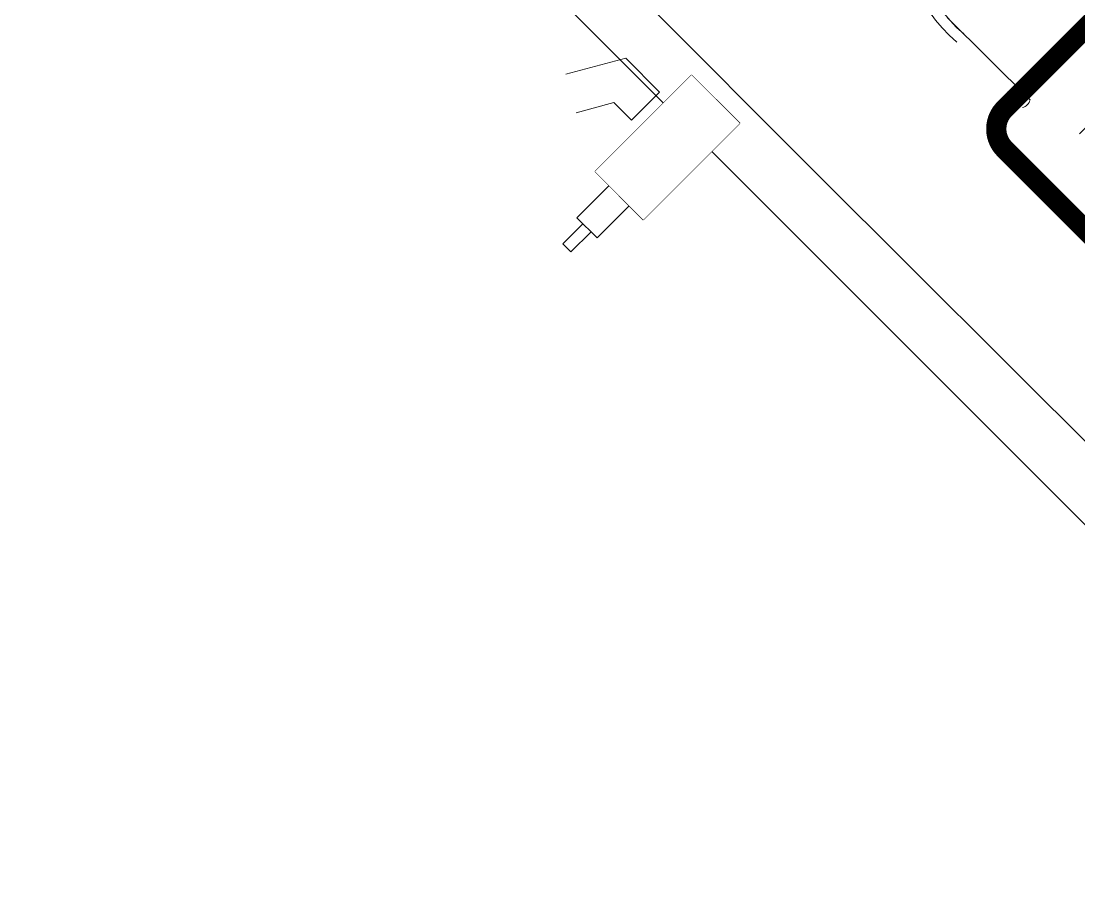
# Model space of a CAD drawing. Header units: centimetres. Extents: x -72470 to -43129, y -18750 to -16337.
# Drawn here: x -49190.3 to -49004.3, y -17787.3 to -17636.9 of the extents above; entities that cross this region are included whole.
import ezdxf

# ---------------------------------------------------------------- set-up
doc = ezdxf.new("R2010")
doc.units = ezdxf.units.CM
doc.header["$MEASUREMENT"] = 0
doc.layers.add('11-021_500-BLOK B-str_zemin_kat$0$2DTARAMA1', color=253, linetype='Continuous')
doc.layers.add('TEFRIS', color=30, linetype='Continuous', lineweight=9)

# ---------------------------------------------------------------- blocks, each defined once
blk = doc.blocks.new('DDDD')
at = {"layer": 'TEFRIS', "color": 0, "linetype": 'Continuous'}
for p, q in [((-75353.94, -9769.55), (-75335, -9788.42)), ((-75389.21, -9770.79), (-75389.18, -9770.77)), ((-75389.18, -9770.77), (-75389.21, -9770.79)), ((-75355.24, -9770.94), (-75340.98, -9785.15)), ((-75334.99, -9793.81), (-75365.94, -9824.88)), ((-75374.62, -9818.92), (-75389.19, -9804.4)), ((-75371.33, -9824.89), (-75390.6, -9805.69)), ((-75400.14, -9815.77), (-75381.2, -9834.64)), ((-75435.41, -9817.01), (-75435.38, -9816.98)), ((-75435.38, -9816.98), (-75435.41, -9817.01)), ((-75401.44, -9817.16), (-75387.18, -9831.37)), ((-75299.4, -9829.4), (-75330.45, -9860.36)), ((-75275.13, -9848.35), (-75294, -9829.41)), ((-75276.52, -9849.65), (-75290.73, -9835.39)), ((-75381.19, -9840.03), (-75412.14, -9871.1)), ((-75420.83, -9865.14), (-75435.4, -9850.62)), ((-75330.46, -9865.75), (-75311.27, -9885.01)), ((-75324.49, -9869.04), (-75309.97, -9883.61)), ((-75345.61, -9875.61), (-75376.67, -9906.57)), ((-75321.34, -9894.56), (-75340.21, -9875.62)), ((-75322.73, -9895.86), (-75336.94, -9881.6)), ((-75276.36, -9883.61), (-75276.34, -9883.59)), ((-75276.34, -9883.59), (-75276.36, -9883.61))]:
    blk.add_line(p, q, dxfattribs=at)
at = {"layer": 'TEFRIS', "color": 0, "linetype": 'Continuous', "const_width": 3.56}
for points in [[(-75287.42, -9834.87), (-75326.31, -9873.77, -0.414214), (-75333.38, -9873.77), (-75379.35, -9827.81, -0.414214), (-75379.35, -9820.74), (-75340.46, -9781.84, -0.414214), (-75333.39, -9781.84), (-75287.42, -9827.8, -0.414214)], [(-75333.38, -9880.84), (-75372.27, -9919.73, -0.414214), (-75379.34, -9919.73), (-75425.31, -9873.77, -0.414214), (-75425.31, -9866.7), (-75386.42, -9827.81, -0.414214), (-75379.35, -9827.81), (-75333.38, -9873.77, -0.414214)]]:
    blk.add_lwpolyline(points, format="xyb", close=True, dxfattribs=at)
at = {"layer": 'TEFRIS', "color": 0, "linetype": 'Continuous'}
for centre, radius, start, end in [((-75370.91, -9789), 25.81, 41.3071, 229.9107), ((-75370.91, -9789), 23.91, 41.3071, 229.9107), ((-75344.15, -9780.65), 1.87, 284.487, 345.7168), ((-75341.45, -9783.34), 1.87, 284.487, 345.7168), ((-75337.69, -9791.12), 3.81, 315.1019, 45.1019), ((-75417.11, -9835.22), 25.81, 41.3071, 229.9107), ((-75417.11, -9835.22), 23.91, 41.3071, 229.9107), ((-75379.14, -9815.76), 1.87, 284.487, 345.7168), ((-75376.44, -9818.46), 1.87, 284.487, 345.7168), ((-75368.64, -9822.19), 3.81, 225.1019, 315.1019), ((-75390.35, -9826.87), 1.87, 284.487, 345.7168), ((-75296.7, -9832.1), 3.81, 44.9074, 134.9074), ((-75387.65, -9829.56), 1.87, 284.487, 345.7168), ((-75383.89, -9837.34), 3.81, 315.1019, 45.1019), ((-75288.92, -9835.86), 1.87, 104.2925, 165.5223), ((-75286.23, -9838.56), 1.87, 104.2925, 165.5223), ((-75294.57, -9865.32), 25.81, 220.0986, 48.7021), ((-75294.57, -9865.32), 23.91, 220.0986, 48.7021), ((-75327.76, -9863.06), 3.81, 134.9074, 224.9074), ((-75425.34, -9861.98), 1.87, 284.487, 345.7168), ((-75422.64, -9864.67), 1.87, 284.487, 345.7168), ((-75324.03, -9870.85), 1.87, 104.2925, 165.5223), ((-75321.34, -9873.55), 1.87, 104.2925, 165.5223), ((-75342.91, -9878.31), 3.81, 44.9074, 134.9074), ((-75335.13, -9882.07), 1.87, 104.2925, 165.5223), ((-75332.44, -9884.77), 1.87, 104.2925, 165.5223), ((-75340.79, -9911.53), 25.81, 220.0986, 48.7021), ((-75340.79, -9911.53), 23.91, 220.0986, 48.7021)]:
    blk.add_arc(centre, radius, start, end, dxfattribs=at)

msp = doc.modelspace()

# ---------------------------------------------------------------- linework, layer by layer
at = {"layer": 'TEFRIS', "color": 0, "linetype": 'Continuous'}
msp.add_line((-49050.48, -17663.68), (-48813.84, -17899.58), dxfattribs=at)
msp.add_lwpolyline([(-49364.24, -17364.48), (-48466.66, -18262.07)], dxfattribs=at)
for points in [[(-49063.95, -17654.87), (-49072.43, -17646.39), (-49089.41, -17663.36), (-49080.92, -17671.84)], [(-49065.36, -17654.87), (-49072.43, -17647.8), (-49087.99, -17663.36), (-49080.92, -17670.43)], [(-49083.39, -17669.37), (-49086.93, -17665.83), (-49092.59, -17671.49), (-49089.05, -17675.03)], [(-49090.11, -17673.97), (-49091.53, -17672.55), (-49095.06, -17676.09), (-49093.65, -17677.5)]]:
    msp.add_lwpolyline(points, close=True, dxfattribs=at)

# ---------------------------------------------------------------- block references
msp.add_blockref('DDDD', (26407.91, -7785.64), dxfattribs=at)

# ---------------------------------------------------------------- next in the draw order: wipeouts: each hides what was drawn before it
at = {"color": 0, "linetype": 'Continuous'}
msp.add_wipeout([(-49063.95, -17654.87), (-49080.92, -17671.84), (-49089.41, -17663.36), (-49072.43, -17646.39)], dxfattribs=at).dxf.layer = 'TEFRIS'

# ---------------------------------------------------------------- next in the draw order: linework, layer by layer
at = {"layer": 'TEFRIS', "color": 0, "linetype": 'Continuous'}
msp.add_lwpolyline([(-49364.24, -17364.48), (-48466.66, -18262.07)], dxfattribs=at)
for points in [[(-49063.95, -17654.87), (-49072.43, -17646.39), (-49089.41, -17663.36), (-49080.92, -17671.84)], [(-49065.36, -17654.87), (-49072.43, -17647.8), (-49087.99, -17663.36), (-49080.92, -17670.43)], [(-49083.39, -17669.37), (-49086.93, -17665.83), (-49092.59, -17671.49), (-49089.05, -17675.03)], [(-49090.11, -17673.97), (-49091.53, -17672.55), (-49095.06, -17676.09), (-49093.65, -17677.5)]]:
    msp.add_lwpolyline(points, close=True, dxfattribs=at)

# ---------------------------------------------------------------- next in the draw order: wipeouts: each hides what was drawn before it
at = {"color": 0, "linetype": 'Continuous'}
msp.add_wipeout([(-49063.95, -17654.87), (-49080.92, -17671.84), (-49089.41, -17663.36), (-49072.43, -17646.39)], dxfattribs=at).dxf.layer = 'TEFRIS'

# ---------------------------------------------------------------- next in the draw order: linework, layer by layer
at = {"layer": 'TEFRIS', "color": 0, "linetype": 'Continuous'}
msp.add_lwpolyline([(-49364.24, -17364.48), (-48466.66, -18262.07)], dxfattribs=at)
for points in [[(-49063.95, -17654.87), (-49072.43, -17646.39), (-49089.41, -17663.36), (-49080.92, -17671.84)], [(-49065.36, -17654.87), (-49072.43, -17647.8), (-49087.99, -17663.36), (-49080.92, -17670.43)], [(-49083.39, -17669.37), (-49086.93, -17665.83), (-49092.59, -17671.49), (-49089.05, -17675.03)], [(-49090.11, -17673.97), (-49091.53, -17672.55), (-49095.06, -17676.09), (-49093.65, -17677.5)]]:
    msp.add_lwpolyline(points, close=True, dxfattribs=at)

# ---------------------------------------------------------------- next in the draw order: wipeouts: each hides what was drawn before it
at = {"color": 0, "linetype": 'Continuous'}
msp.add_wipeout([(-49063.95, -17654.87), (-49080.92, -17671.84), (-49089.41, -17663.36), (-49072.43, -17646.39)], dxfattribs=at).dxf.layer = 'TEFRIS'

# ---------------------------------------------------------------- next in the draw order: linework, layer by layer
at = {"layer": 'TEFRIS', "color": 0, "linetype": 'Continuous'}
msp.add_lwpolyline([(-49364.24, -17364.48), (-48466.66, -18262.07)], dxfattribs=at)
for points in [[(-49063.95, -17654.87), (-49072.43, -17646.39), (-49089.41, -17663.36), (-49080.92, -17671.84)], [(-49065.36, -17654.87), (-49072.43, -17647.8), (-49087.99, -17663.36), (-49080.92, -17670.43)], [(-49083.39, -17669.37), (-49086.93, -17665.83), (-49092.59, -17671.49), (-49089.05, -17675.03)], [(-49090.11, -17673.97), (-49091.53, -17672.55), (-49095.06, -17676.09), (-49093.65, -17677.5)]]:
    msp.add_lwpolyline(points, close=True, dxfattribs=at)

# ---------------------------------------------------------------- next in the draw order: wipeouts: each hides what was drawn before it
at = {"color": 0, "linetype": 'Continuous'}
msp.add_wipeout([(-49063.95, -17654.87), (-49080.92, -17671.84), (-49089.41, -17663.36), (-49072.43, -17646.39)], dxfattribs=at).dxf.layer = 'TEFRIS'

# ---------------------------------------------------------------- next in the draw order: linework, layer by layer
at = {"layer": 'TEFRIS', "color": 0, "linetype": 'Continuous'}
msp.add_lwpolyline([(-49364.24, -17364.48), (-48466.66, -18262.07)], dxfattribs=at)
for points in [[(-49063.95, -17654.87), (-49072.43, -17646.39), (-49089.41, -17663.36), (-49080.92, -17671.84)], [(-49065.36, -17654.87), (-49072.43, -17647.8), (-49087.99, -17663.36), (-49080.92, -17670.43)], [(-49083.39, -17669.37), (-49086.93, -17665.83), (-49092.59, -17671.49), (-49089.05, -17675.03)], [(-49090.11, -17673.97), (-49091.53, -17672.55), (-49095.06, -17676.09), (-49093.65, -17677.5)]]:
    msp.add_lwpolyline(points, close=True, dxfattribs=at)

# ---------------------------------------------------------------- next in the draw order: wipeouts: each hides what was drawn before it
at = {"color": 0, "linetype": 'Continuous'}
msp.add_wipeout([(-49063.95, -17654.87), (-49080.92, -17671.84), (-49089.41, -17663.36), (-49072.43, -17646.39)], dxfattribs=at).dxf.layer = 'TEFRIS'

# ---------------------------------------------------------------- next in the draw order: linework, layer by layer
at = {"layer": 'TEFRIS', "color": 0, "linetype": 'Continuous'}
msp.add_lwpolyline([(-49364.24, -17364.48), (-48466.66, -18262.07)], dxfattribs=at)
for points in [[(-49063.95, -17654.87), (-49072.43, -17646.39), (-49089.41, -17663.36), (-49080.92, -17671.84)], [(-49065.36, -17654.87), (-49072.43, -17647.8), (-49087.99, -17663.36), (-49080.92, -17670.43)], [(-49083.39, -17669.37), (-49086.93, -17665.83), (-49092.59, -17671.49), (-49089.05, -17675.03)], [(-49090.11, -17673.97), (-49091.53, -17672.55), (-49095.06, -17676.09), (-49093.65, -17677.5)]]:
    msp.add_lwpolyline(points, close=True, dxfattribs=at)

# ---------------------------------------------------------------- next in the draw order: wipeouts: each hides what was drawn before it
at = {"color": 0, "linetype": 'Continuous'}
msp.add_wipeout([(-49063.95, -17654.87), (-49080.92, -17671.84), (-49089.41, -17663.36), (-49072.43, -17646.39)], dxfattribs=at).dxf.layer = 'TEFRIS'

# ---------------------------------------------------------------- next in the draw order: linework, layer by layer
at = {"layer": 'TEFRIS', "color": 0, "linetype": 'Continuous'}
msp.add_lwpolyline([(-49364.24, -17364.48), (-48466.66, -18262.07)], dxfattribs=at)
for points in [[(-49063.95, -17654.87), (-49072.43, -17646.39), (-49089.41, -17663.36), (-49080.92, -17671.84)], [(-49065.36, -17654.87), (-49072.43, -17647.8), (-49087.99, -17663.36), (-49080.92, -17670.43)], [(-49083.39, -17669.37), (-49086.93, -17665.83), (-49092.59, -17671.49), (-49089.05, -17675.03)], [(-49090.11, -17673.97), (-49091.53, -17672.55), (-49095.06, -17676.09), (-49093.65, -17677.5)]]:
    msp.add_lwpolyline(points, close=True, dxfattribs=at)

# ---------------------------------------------------------------- next in the draw order: wipeouts: each hides what was drawn before it
at = {"color": 0, "linetype": 'Continuous'}
msp.add_wipeout([(-49063.95, -17654.87), (-49080.92, -17671.84), (-49089.41, -17663.36), (-49072.43, -17646.39)], dxfattribs=at).dxf.layer = 'TEFRIS'

# ---------------------------------------------------------------- next in the draw order: linework, layer by layer
at = {"layer": 'TEFRIS', "color": 0, "linetype": 'Continuous'}
msp.add_lwpolyline([(-49364.24, -17364.48), (-48466.66, -18262.07)], dxfattribs=at)
for points in [[(-49063.95, -17654.87), (-49072.43, -17646.39), (-49089.41, -17663.36), (-49080.92, -17671.84)], [(-49065.36, -17654.87), (-49072.43, -17647.8), (-49087.99, -17663.36), (-49080.92, -17670.43)], [(-49083.39, -17669.37), (-49086.93, -17665.83), (-49092.59, -17671.49), (-49089.05, -17675.03)], [(-49090.11, -17673.97), (-49091.53, -17672.55), (-49095.06, -17676.09), (-49093.65, -17677.5)]]:
    msp.add_lwpolyline(points, close=True, dxfattribs=at)

# ---------------------------------------------------------------- next in the draw order: wipeouts: each hides what was drawn before it
at = {"color": 0, "linetype": 'Continuous'}
msp.add_wipeout([(-49063.95, -17654.87), (-49080.92, -17671.84), (-49089.41, -17663.36), (-49072.43, -17646.39)], dxfattribs=at).dxf.layer = 'TEFRIS'

# ---------------------------------------------------------------- next in the draw order: linework, layer by layer
at = {"layer": 'TEFRIS', "color": 0, "linetype": 'Continuous'}
msp.add_lwpolyline([(-49364.24, -17364.48), (-48466.66, -18262.07)], dxfattribs=at)
for points in [[(-49063.95, -17654.87), (-49072.43, -17646.39), (-49089.41, -17663.36), (-49080.92, -17671.84)], [(-49065.36, -17654.87), (-49072.43, -17647.8), (-49087.99, -17663.36), (-49080.92, -17670.43)], [(-49083.39, -17669.37), (-49086.93, -17665.83), (-49092.59, -17671.49), (-49089.05, -17675.03)], [(-49090.11, -17673.97), (-49091.53, -17672.55), (-49095.06, -17676.09), (-49093.65, -17677.5)]]:
    msp.add_lwpolyline(points, close=True, dxfattribs=at)

# ---------------------------------------------------------------- next in the draw order: wipeouts: each hides what was drawn before it
at = {"color": 0, "linetype": 'Continuous'}
msp.add_wipeout([(-49063.95, -17654.87), (-49080.92, -17671.84), (-49089.41, -17663.36), (-49072.43, -17646.39)], dxfattribs=at).dxf.layer = 'TEFRIS'

# ---------------------------------------------------------------- next in the draw order: linework, layer by layer
at = {"layer": 'TEFRIS', "color": 0, "linetype": 'Continuous'}
msp.add_lwpolyline([(-49364.24, -17364.48), (-48466.66, -18262.07)], dxfattribs=at)
for points in [[(-49063.95, -17654.87), (-49072.43, -17646.39), (-49089.41, -17663.36), (-49080.92, -17671.84)], [(-49065.36, -17654.87), (-49072.43, -17647.8), (-49087.99, -17663.36), (-49080.92, -17670.43)], [(-49083.39, -17669.37), (-49086.93, -17665.83), (-49092.59, -17671.49), (-49089.05, -17675.03)], [(-49090.11, -17673.97), (-49091.53, -17672.55), (-49095.06, -17676.09), (-49093.65, -17677.5)]]:
    msp.add_lwpolyline(points, close=True, dxfattribs=at)

# ---------------------------------------------------------------- next in the draw order: wipeouts: each hides what was drawn before it
at = {"color": 0, "linetype": 'Continuous'}
msp.add_wipeout([(-49063.95, -17654.87), (-49080.92, -17671.84), (-49089.41, -17663.36), (-49072.43, -17646.39)], dxfattribs=at).dxf.layer = 'TEFRIS'

# ---------------------------------------------------------------- next in the draw order: linework, layer by layer
at = {"layer": 'TEFRIS', "color": 0, "linetype": 'Continuous'}
msp.add_lwpolyline([(-49364.24, -17364.48), (-48466.66, -18262.07)], dxfattribs=at)
for points in [[(-49063.95, -17654.87), (-49072.43, -17646.39), (-49089.41, -17663.36), (-49080.92, -17671.84)], [(-49065.36, -17654.87), (-49072.43, -17647.8), (-49087.99, -17663.36), (-49080.92, -17670.43)], [(-49083.39, -17669.37), (-49086.93, -17665.83), (-49092.59, -17671.49), (-49089.05, -17675.03)], [(-49090.11, -17673.97), (-49091.53, -17672.55), (-49095.06, -17676.09), (-49093.65, -17677.5)]]:
    msp.add_lwpolyline(points, close=True, dxfattribs=at)

# ---------------------------------------------------------------- next in the draw order: wipeouts: each hides what was drawn before it
at = {"color": 0, "linetype": 'Continuous'}
msp.add_wipeout([(-49063.95, -17654.87), (-49080.92, -17671.84), (-49089.41, -17663.36), (-49072.43, -17646.39)], dxfattribs=at).dxf.layer = 'TEFRIS'

# ---------------------------------------------------------------- next in the draw order: linework, layer by layer
at = {"layer": 'TEFRIS', "color": 0, "linetype": 'Continuous'}
msp.add_lwpolyline([(-49364.24, -17364.48), (-48466.66, -18262.07)], dxfattribs=at)
for points in [[(-49063.95, -17654.87), (-49072.43, -17646.39), (-49089.41, -17663.36), (-49080.92, -17671.84)], [(-49065.36, -17654.87), (-49072.43, -17647.8), (-49087.99, -17663.36), (-49080.92, -17670.43)], [(-49083.39, -17669.37), (-49086.93, -17665.83), (-49092.59, -17671.49), (-49089.05, -17675.03)], [(-49090.11, -17673.97), (-49091.53, -17672.55), (-49095.06, -17676.09), (-49093.65, -17677.5)]]:
    msp.add_lwpolyline(points, close=True, dxfattribs=at)

# ---------------------------------------------------------------- next in the draw order: wipeouts: each hides what was drawn before it
at = {"color": 0, "linetype": 'Continuous'}
msp.add_wipeout([(-49063.95, -17654.87), (-49080.92, -17671.84), (-49089.41, -17663.36), (-49072.43, -17646.39)], dxfattribs=at).dxf.layer = 'TEFRIS'

# ---------------------------------------------------------------- next in the draw order: linework, layer by layer
at = {"layer": 'TEFRIS', "color": 0, "linetype": 'Continuous'}
msp.add_lwpolyline([(-49364.24, -17364.48), (-48466.66, -18262.07)], dxfattribs=at)
for points in [[(-49063.95, -17654.87), (-49072.43, -17646.39), (-49089.41, -17663.36), (-49080.92, -17671.84)], [(-49065.36, -17654.87), (-49072.43, -17647.8), (-49087.99, -17663.36), (-49080.92, -17670.43)], [(-49083.39, -17669.37), (-49086.93, -17665.83), (-49092.59, -17671.49), (-49089.05, -17675.03)], [(-49090.11, -17673.97), (-49091.53, -17672.55), (-49095.06, -17676.09), (-49093.65, -17677.5)]]:
    msp.add_lwpolyline(points, close=True, dxfattribs=at)

# ---------------------------------------------------------------- next in the draw order: wipeouts: each hides what was drawn before it
at = {"color": 0, "linetype": 'Continuous'}
msp.add_wipeout([(-49063.95, -17654.87), (-49080.92, -17671.84), (-49089.41, -17663.36), (-49072.43, -17646.39)], dxfattribs=at).dxf.layer = 'TEFRIS'

# ---------------------------------------------------------------- next in the draw order: linework, layer by layer
at = {"layer": 'TEFRIS', "color": 0, "linetype": 'Continuous'}
msp.add_lwpolyline([(-49364.24, -17364.48), (-48466.66, -18262.07)], dxfattribs=at)
for points in [[(-49063.95, -17654.87), (-49072.43, -17646.39), (-49089.41, -17663.36), (-49080.92, -17671.84)], [(-49065.36, -17654.87), (-49072.43, -17647.8), (-49087.99, -17663.36), (-49080.92, -17670.43)], [(-49083.39, -17669.37), (-49086.93, -17665.83), (-49092.59, -17671.49), (-49089.05, -17675.03)], [(-49090.11, -17673.97), (-49091.53, -17672.55), (-49095.06, -17676.09), (-49093.65, -17677.5)]]:
    msp.add_lwpolyline(points, close=True, dxfattribs=at)

# ---------------------------------------------------------------- next in the draw order: wipeouts: each hides what was drawn before it
at = {"color": 0, "linetype": 'Continuous'}
msp.add_wipeout([(-49063.95, -17654.87), (-49080.92, -17671.84), (-49089.41, -17663.36), (-49072.43, -17646.39)], dxfattribs=at).dxf.layer = 'TEFRIS'

# ---------------------------------------------------------------- next in the draw order: linework, layer by layer
at = {"layer": 'TEFRIS', "color": 0, "linetype": 'Continuous'}
msp.add_lwpolyline([(-49364.24, -17364.48), (-48466.66, -18262.07)], dxfattribs=at)
for points in [[(-49063.95, -17654.87), (-49072.43, -17646.39), (-49089.41, -17663.36), (-49080.92, -17671.84)], [(-49065.36, -17654.87), (-49072.43, -17647.8), (-49087.99, -17663.36), (-49080.92, -17670.43)], [(-49083.39, -17669.37), (-49086.93, -17665.83), (-49092.59, -17671.49), (-49089.05, -17675.03)], [(-49090.11, -17673.97), (-49091.53, -17672.55), (-49095.06, -17676.09), (-49093.65, -17677.5)]]:
    msp.add_lwpolyline(points, close=True, dxfattribs=at)

# ---------------------------------------------------------------- next in the draw order: wipeouts: each hides what was drawn before it
at = {"color": 0, "linetype": 'Continuous'}
msp.add_wipeout([(-49063.95, -17654.87), (-49080.92, -17671.84), (-49089.41, -17663.36), (-49072.43, -17646.39)], dxfattribs=at).dxf.layer = 'TEFRIS'

# ---------------------------------------------------------------- next in the draw order: linework, layer by layer
at = {"layer": 'TEFRIS', "color": 0, "linetype": 'Continuous'}
msp.add_lwpolyline([(-49364.24, -17364.48), (-48466.66, -18262.07)], dxfattribs=at)
for points in [[(-49063.95, -17654.87), (-49072.43, -17646.39), (-49089.41, -17663.36), (-49080.92, -17671.84)], [(-49065.36, -17654.87), (-49072.43, -17647.8), (-49087.99, -17663.36), (-49080.92, -17670.43)], [(-49083.39, -17669.37), (-49086.93, -17665.83), (-49092.59, -17671.49), (-49089.05, -17675.03)], [(-49090.11, -17673.97), (-49091.53, -17672.55), (-49095.06, -17676.09), (-49093.65, -17677.5)]]:
    msp.add_lwpolyline(points, close=True, dxfattribs=at)

# ---------------------------------------------------------------- next in the draw order: wipeouts: each hides what was drawn before it
at = {"color": 0, "linetype": 'Continuous'}
msp.add_wipeout([(-49063.95, -17654.87), (-49080.92, -17671.84), (-49089.41, -17663.36), (-49072.43, -17646.39)], dxfattribs=at).dxf.layer = 'TEFRIS'

# ---------------------------------------------------------------- next in the draw order: linework, layer by layer
at = {"layer": 'TEFRIS', "color": 0, "linetype": 'Continuous'}
msp.add_lwpolyline([(-49364.24, -17364.48), (-48466.66, -18262.07)], dxfattribs=at)
for points in [[(-49063.95, -17654.87), (-49072.43, -17646.39), (-49089.41, -17663.36), (-49080.92, -17671.84)], [(-49065.36, -17654.87), (-49072.43, -17647.8), (-49087.99, -17663.36), (-49080.92, -17670.43)], [(-49083.39, -17669.37), (-49086.93, -17665.83), (-49092.59, -17671.49), (-49089.05, -17675.03)], [(-49090.11, -17673.97), (-49091.53, -17672.55), (-49095.06, -17676.09), (-49093.65, -17677.5)]]:
    msp.add_lwpolyline(points, close=True, dxfattribs=at)

# ---------------------------------------------------------------- next in the draw order: wipeouts: each hides what was drawn before it
at = {"color": 0, "linetype": 'Continuous'}
msp.add_wipeout([(-49063.95, -17654.87), (-49080.92, -17671.84), (-49089.41, -17663.36), (-49072.43, -17646.39)], dxfattribs=at).dxf.layer = 'TEFRIS'

# ---------------------------------------------------------------- next in the draw order: linework, layer by layer
at = {"layer": 'TEFRIS', "color": 0, "linetype": 'Continuous'}
msp.add_lwpolyline([(-49364.24, -17364.48), (-48466.66, -18262.07)], dxfattribs=at)
for points in [[(-49063.95, -17654.87), (-49072.43, -17646.39), (-49089.41, -17663.36), (-49080.92, -17671.84)], [(-49065.36, -17654.87), (-49072.43, -17647.8), (-49087.99, -17663.36), (-49080.92, -17670.43)], [(-49083.39, -17669.37), (-49086.93, -17665.83), (-49092.59, -17671.49), (-49089.05, -17675.03)], [(-49090.11, -17673.97), (-49091.53, -17672.55), (-49095.06, -17676.09), (-49093.65, -17677.5)]]:
    msp.add_lwpolyline(points, close=True, dxfattribs=at)

# ---------------------------------------------------------------- next in the draw order: wipeouts: each hides what was drawn before it
at = {"color": 0, "linetype": 'Continuous'}
msp.add_wipeout([(-49063.95, -17654.87), (-49080.92, -17671.84), (-49089.41, -17663.36), (-49072.43, -17646.39)], dxfattribs=at).dxf.layer = 'TEFRIS'

# ---------------------------------------------------------------- next in the draw order: linework, layer by layer
at = {"layer": 'TEFRIS', "color": 0, "linetype": 'Continuous'}
msp.add_lwpolyline([(-49364.24, -17364.48), (-48466.66, -18262.07)], dxfattribs=at)
for points in [[(-49063.95, -17654.87), (-49072.43, -17646.39), (-49089.41, -17663.36), (-49080.92, -17671.84)], [(-49065.36, -17654.87), (-49072.43, -17647.8), (-49087.99, -17663.36), (-49080.92, -17670.43)], [(-49083.39, -17669.37), (-49086.93, -17665.83), (-49092.59, -17671.49), (-49089.05, -17675.03)], [(-49090.11, -17673.97), (-49091.53, -17672.55), (-49095.06, -17676.09), (-49093.65, -17677.5)]]:
    msp.add_lwpolyline(points, close=True, dxfattribs=at)

# ---------------------------------------------------------------- next in the draw order: wipeouts: each hides what was drawn before it
at = {"color": 0, "linetype": 'Continuous'}
msp.add_wipeout([(-49063.95, -17654.87), (-49080.92, -17671.84), (-49089.41, -17663.36), (-49072.43, -17646.39)], dxfattribs=at).dxf.layer = 'TEFRIS'

# ---------------------------------------------------------------- next in the draw order: linework, layer by layer
at = {"layer": 'TEFRIS', "color": 0, "linetype": 'Continuous'}
msp.add_lwpolyline([(-49364.24, -17364.48), (-48466.66, -18262.07)], dxfattribs=at)
for points in [[(-49063.95, -17654.87), (-49072.43, -17646.39), (-49089.41, -17663.36), (-49080.92, -17671.84)], [(-49065.36, -17654.87), (-49072.43, -17647.8), (-49087.99, -17663.36), (-49080.92, -17670.43)], [(-49083.39, -17669.37), (-49086.93, -17665.83), (-49092.59, -17671.49), (-49089.05, -17675.03)], [(-49090.11, -17673.97), (-49091.53, -17672.55), (-49095.06, -17676.09), (-49093.65, -17677.5)]]:
    msp.add_lwpolyline(points, close=True, dxfattribs=at)

# ---------------------------------------------------------------- next in the draw order: wipeouts: each hides what was drawn before it
at = {"color": 0, "linetype": 'Continuous'}
msp.add_wipeout([(-49063.95, -17654.87), (-49080.92, -17671.84), (-49089.41, -17663.36), (-49072.43, -17646.39)], dxfattribs=at).dxf.layer = 'TEFRIS'

# ---------------------------------------------------------------- next in the draw order: linework, layer by layer
at = {"layer": 'TEFRIS', "color": 0, "linetype": 'Continuous'}
msp.add_lwpolyline([(-49364.24, -17364.48), (-48466.66, -18262.07)], dxfattribs=at)
for points in [[(-49063.95, -17654.87), (-49072.43, -17646.39), (-49089.41, -17663.36), (-49080.92, -17671.84)], [(-49065.36, -17654.87), (-49072.43, -17647.8), (-49087.99, -17663.36), (-49080.92, -17670.43)], [(-49083.39, -17669.37), (-49086.93, -17665.83), (-49092.59, -17671.49), (-49089.05, -17675.03)], [(-49090.11, -17673.97), (-49091.53, -17672.55), (-49095.06, -17676.09), (-49093.65, -17677.5)]]:
    msp.add_lwpolyline(points, close=True, dxfattribs=at)

# ---------------------------------------------------------------- next in the draw order: wipeouts: each hides what was drawn before it
at = {"color": 0, "linetype": 'Continuous'}
msp.add_wipeout([(-49063.95, -17654.87), (-49080.92, -17671.84), (-49089.41, -17663.36), (-49072.43, -17646.39)], dxfattribs=at).dxf.layer = 'TEFRIS'

# ---------------------------------------------------------------- next in the draw order: linework, layer by layer
at = {"layer": 'TEFRIS', "color": 0, "linetype": 'Continuous'}
msp.add_lwpolyline([(-49364.24, -17364.48), (-48466.66, -18262.07)], dxfattribs=at)
for points in [[(-49063.95, -17654.87), (-49072.43, -17646.39), (-49089.41, -17663.36), (-49080.92, -17671.84)], [(-49065.36, -17654.87), (-49072.43, -17647.8), (-49087.99, -17663.36), (-49080.92, -17670.43)], [(-49083.39, -17669.37), (-49086.93, -17665.83), (-49092.59, -17671.49), (-49089.05, -17675.03)], [(-49090.11, -17673.97), (-49091.53, -17672.55), (-49095.06, -17676.09), (-49093.65, -17677.5)]]:
    msp.add_lwpolyline(points, close=True, dxfattribs=at)

# ---------------------------------------------------------------- next in the draw order: wipeouts: each hides what was drawn before it
at = {"color": 0, "linetype": 'Continuous'}
msp.add_wipeout([(-49063.95, -17654.87), (-49080.92, -17671.84), (-49089.41, -17663.36), (-49072.43, -17646.39)], dxfattribs=at).dxf.layer = 'TEFRIS'

# ---------------------------------------------------------------- next in the draw order: linework, layer by layer
at = {"layer": 'TEFRIS', "color": 0, "linetype": 'Continuous'}
msp.add_lwpolyline([(-49364.24, -17364.48), (-48466.66, -18262.07)], dxfattribs=at)
for points in [[(-49063.95, -17654.87), (-49072.43, -17646.39), (-49089.41, -17663.36), (-49080.92, -17671.84)], [(-49065.36, -17654.87), (-49072.43, -17647.8), (-49087.99, -17663.36), (-49080.92, -17670.43)], [(-49083.39, -17669.37), (-49086.93, -17665.83), (-49092.59, -17671.49), (-49089.05, -17675.03)], [(-49090.11, -17673.97), (-49091.53, -17672.55), (-49095.06, -17676.09), (-49093.65, -17677.5)]]:
    msp.add_lwpolyline(points, close=True, dxfattribs=at)

# ---------------------------------------------------------------- next in the draw order: wipeouts: each hides what was drawn before it
at = {"color": 0, "linetype": 'Continuous'}
msp.add_wipeout([(-49063.95, -17654.87), (-49080.92, -17671.84), (-49089.41, -17663.36), (-49072.43, -17646.39)], dxfattribs=at).dxf.layer = 'TEFRIS'

# ---------------------------------------------------------------- next in the draw order: linework, layer by layer
at = {"layer": 'TEFRIS', "color": 0, "linetype": 'Continuous'}
msp.add_lwpolyline([(-49364.24, -17364.48), (-48466.66, -18262.07)], dxfattribs=at)
for points in [[(-49063.95, -17654.87), (-49072.43, -17646.39), (-49089.41, -17663.36), (-49080.92, -17671.84)], [(-49065.36, -17654.87), (-49072.43, -17647.8), (-49087.99, -17663.36), (-49080.92, -17670.43)], [(-49083.39, -17669.37), (-49086.93, -17665.83), (-49092.59, -17671.49), (-49089.05, -17675.03)], [(-49090.11, -17673.97), (-49091.53, -17672.55), (-49095.06, -17676.09), (-49093.65, -17677.5)]]:
    msp.add_lwpolyline(points, close=True, dxfattribs=at)

# ---------------------------------------------------------------- next in the draw order: wipeouts: each hides what was drawn before it
at = {"color": 0, "linetype": 'Continuous'}
msp.add_wipeout([(-49063.95, -17654.87), (-49080.92, -17671.84), (-49089.41, -17663.36), (-49072.43, -17646.39)], dxfattribs=at).dxf.layer = 'TEFRIS'

# ---------------------------------------------------------------- next in the draw order: linework, layer by layer
at = {"layer": 'TEFRIS', "color": 0, "linetype": 'Continuous'}
msp.add_lwpolyline([(-49364.24, -17364.48), (-48466.66, -18262.07)], dxfattribs=at)
for points in [[(-49063.95, -17654.87), (-49072.43, -17646.39), (-49089.41, -17663.36), (-49080.92, -17671.84)], [(-49065.36, -17654.87), (-49072.43, -17647.8), (-49087.99, -17663.36), (-49080.92, -17670.43)], [(-49083.39, -17669.37), (-49086.93, -17665.83), (-49092.59, -17671.49), (-49089.05, -17675.03)], [(-49090.11, -17673.97), (-49091.53, -17672.55), (-49095.06, -17676.09), (-49093.65, -17677.5)]]:
    msp.add_lwpolyline(points, close=True, dxfattribs=at)

# ---------------------------------------------------------------- next in the draw order: wipeouts: each hides what was drawn before it
at = {"color": 0, "linetype": 'Continuous'}
msp.add_wipeout([(-49063.95, -17654.87), (-49080.92, -17671.84), (-49089.41, -17663.36), (-49072.43, -17646.39)], dxfattribs=at).dxf.layer = 'TEFRIS'

# ---------------------------------------------------------------- next in the draw order: hatches: boundary and pattern name
at = {"layer": '11-021_500-BLOK B-str_zemin_kat$0$2DTARAMA1'}
h = msp.add_hatch(dxfattribs=at)
h.set_pattern_fill('ANSI33', color=256, scale=100)
h.set_pattern_definition([(45, (-405862.577, -192797.837), (-17.6776695, 17.6776695), []), (45, (-405844.9, -192797.837), (-17.6776695, 17.6776695), [12.5, -6.25])])
edge = h.paths.add_edge_path()
edge.add_arc((-45801.24, -17327.07), 40, 0, 360)
edge = h.paths.add_edge_path()
edge.add_arc((-46641.24, -17327.07), 40, 0, 360)
edge = h.paths.add_edge_path()
edge.add_arc((-47481.24, -17327.07), 40, 0, 360)
edge = h.paths.add_edge_path()
edge.add_arc((-48321.24, -17327.07), 40, 0, 360)
h.paths.add_polyline_path([(-47188.77, -17161.4), (-47015.01, -17161.4), (-47015.01, -17115.45), (-47188.77, -17115.45)], flags=9)
h.paths.add_polyline_path([(-46335.56, -17161.43), (-46161.79, -17161.43), (-46161.79, -17115.45), (-46335.56, -17115.45)], flags=9)
h.paths.add_polyline_path([(-48028.77, -17161.43), (-47873.65, -17161.43), (-47873.65, -17115.45), (-48028.77, -17115.45)], flags=9)
edge = h.paths.add_edge_path()
edge.add_arc((-49161.24, -17327.07), 40, 0, 360)
edge = h.paths.add_edge_path()
edge.add_arc((-47481.24, -18167.07), 40, 0, 360)
edge = h.paths.add_edge_path()
edge.add_arc((-46641.24, -18167.07), 40, 0, 360)
edge = h.paths.add_edge_path()
edge.add_arc((-45801.24, -18167.07), 40, 0, 360)

# ---------------------------------------------------------------- next in the draw order: linework, layer by layer
at = {"layer": 'TEFRIS', "color": 0, "linetype": 'Continuous'}
msp.add_line((-49376.14, -17337), (-49050.48, -17663.68), dxfattribs=at)
msp.add_lwpolyline([(-49094.53, -17646.24), (-49083.99, -17643.44), (-49078.05, -17649.39), (-49083.01, -17654.33), (-49086.09, -17651.24), (-49092.73, -17653.01)], dxfattribs=at)

doc.saveas('drawing.dxf')
